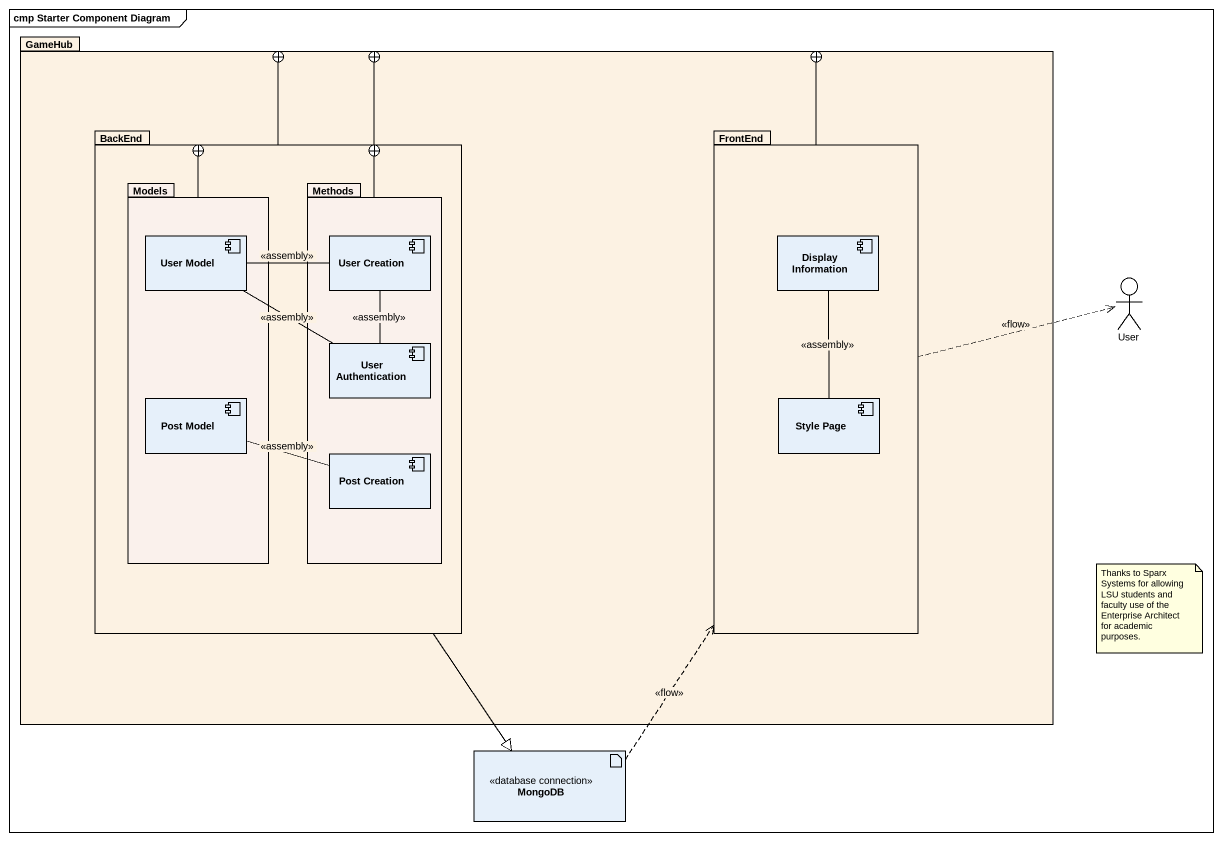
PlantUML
@startuml
mainframe cmp Starter Component Diagram
package GameHub #FCF2E3 {
  package BackEnd #FCF2E3 {
    package Models #FAF1EC {
      component "User Model" as User_Model
      component "Post Model" as Post_Model
    }
    package Methods #FAF1EC {
      component "User Creation" as User_Creation
      component "User Authentication" as User_Authentication
      component "Post Creation" as Post_Creation
    }
  }
  package FrontEnd #FCF2E3 {
    component "Display Information" as Display_Information
    component "Style Page" as Style_Page
  }
}
actor User
artifact MongoDB <<database connection>>
BackEnd -right-+ GameHub
BackEnd --|> MongoDB
FrontEnd -left-+ GameHub
FrontEnd .right.> User : <<flow>>
Models -right-+ BackEnd
Methods -right-+ GameHub
Methods -left-+ BackEnd
User_Creation -left- User_Model : <<assembly>>
User_Creation -- User_Authentication : <<assembly>>
Display_Information -- Style_Page : <<assembly>>
User_Authentication -left- User_Model : <<assembly>>
Post_Creation -left- Post_Model : <<assembly>>
MongoDB .up.> FrontEnd : <<flow>>
note as N1
  Thanks to Sparx Systems for allowing LSU students and
  faculty use of the Enterprise Architect for academic purposes.
end note
@enduml
